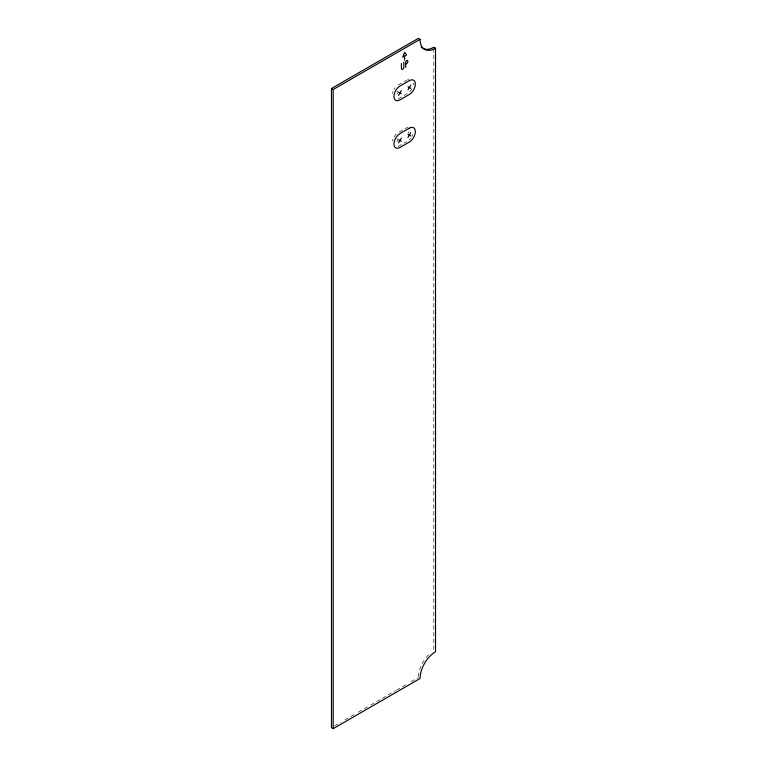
<?xml version="1.0" encoding="UTF-8"?>
<svg xmlns="http://www.w3.org/2000/svg" width="767" height="767" viewBox="0 0 767 767"><rect width="100%" height="100%" fill="white"/><g stroke="black" fill="none" stroke-linecap="round" stroke-linejoin="round"><path stroke-width="0.58" stroke-dasharray="3.83 2.88" d="M396.827 94.408L397.747 92.807M396.827 141.933L397.747 140.332M408.102 133.285L409.032 131.684M398.207 85.07L406.702 80.171M398.207 98.933L407.641 93.488A8.485 4.899 -60 0 0 412.838 87.026M399.156 132.058L407.641 127.159M398.207 146.459L406.702 141.559M334.594 725.87L340.797 722.284M344.929 719.897L354.239 714.528M358.381 712.131L369.752 705.563M370.787 704.969L395.609 690.636M396.644 690.041L406.989 684.068M411.122 681.681L418.36 677.501M396.827 91.206L398.207 92.002M396.827 138.731L398.207 139.536M433.796 48.455L433.796 650.771M418.389 676.484A21.831 12.598 -60 0 1 425.417 658.469M426.078 657.616A21.831 12.598 -60 0 1 430.249 653.302M413.643 83.095A8.485 4.899 -60 0 1 413.442 85.003M407.641 79.624A8.485 4.899 -60 0 1 409.195 78.972M392.416 93.555A8.485 4.899 -60 0 1 393.011 91.541M393.97 89.557A8.485 4.899 -60 0 1 395.206 87.735M412.838 134.551A8.485 4.899 -60 0 1 411.889 136.536M410.642 138.357A8.485 4.899 -60 0 1 409.195 139.882M392.416 141.09A8.485 4.899 -60 0 1 393.011 139.067M393.97 137.082A8.485 4.899 -60 0 1 398.207 132.605"/><path stroke-width="1.15" d="M398.543 95.396L401.314 90.592M407.977 89.95L410.748 85.147M398.543 142.921L401.314 138.127M407.977 137.475L410.748 132.681M331.488 88.502L418.36 38.35L420.076 39.338A21.831 12.598 -60 0 0 435.512 48.254L435.512 651.758A21.831 12.598 -60 0 0 420.076 678.498L333.204 728.65L331.488 727.662L331.488 88.502L333.204 89.499L420.076 39.338M404.506 56.173L402.704 57.218L404.64 52.214L406.587 54.975L404.64 56.096L404.64 60.133M405.839 64.083L406.539 63.671A1.87 1.083 -60 0 0 407.862 61.379A1.87 1.083 -60 0 0 406.539 60.622L405.724 61.648L405.695 67.448M435.512 48.254L433.796 47.257A21.831 12.598 -60 0 1 421.131 46.94M407.977 86.748L410.748 88.349M398.543 92.193L401.314 93.795M407.977 134.273L410.748 135.874M398.543 139.719L401.314 141.32M403.797 62.204L403.797 67.247A1.678 0.968 -60 0 1 402.608 69.298A1.678 0.968 -60 0 1 401.419 68.618L401.419 63.575M333.204 89.499L333.204 728.65M409.357 80.621L399.923 86.067A8.485 4.899 -60 0 0 393.922 96.46A8.485 4.899 -60 0 0 399.923 99.931L409.357 94.485A8.485 4.899 -60 0 0 415.359 84.082A8.485 4.899 -60 0 0 409.357 80.621M409.357 128.147L399.923 133.592A8.485 4.899 -60 0 0 393.922 143.985A8.485 4.899 -60 0 0 399.923 147.456L409.357 142.01A8.485 4.899 -60 0 0 415.359 131.608A8.485 4.899 -60 0 0 409.357 128.147"/></g></svg>
